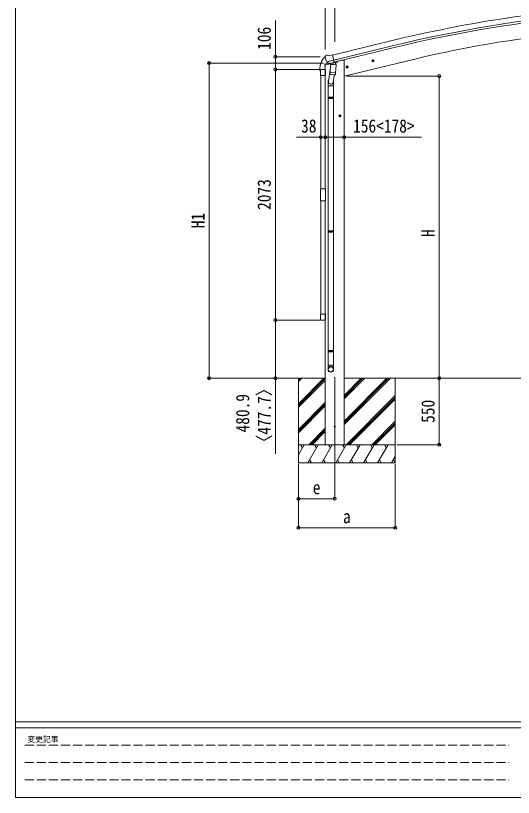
# Model space of a CAD drawing. Units: millimetres at full size, sheet at 1:25. Extents: x -6988 to 7066, y -4877 to 4823.
# Drawn here: x -6988 to -2873, y -4877 to 1589 of the extents above; entities that cross this region are included whole.
import ezdxf
from ezdxf.enums import TextEntityAlignment as Align

# ---------------------------------------------------------------- set-up
doc = ezdxf.new("R2010")
doc.units = ezdxf.units.MM
doc.header["$LTSCALE"] = 25
doc.header["$PDMODE"] = 32
doc.header["$PDSIZE"] = 25
doc.linetypes.add('DASHED3', pattern=[4, 3, -1])
for name, color, linetype, lineweight in [('0-0_0', 4, 'Continuous', 9), ('0-1_本体', 4, 'Continuous', 9), ('0-2_部品', 7, 'Continuous', 9), ('0-8_PARTS2', 2, 'Continuous', 9), ('0-A_寸法', 6, 'Continuous', 9), ('1-1_GLASS', 4, 'Continuous', 9), ('1-2_GLASS_SEAL', 7, 'Continuous', 9), ('1-A', 6, 'Continuous', 9), ('F-0_240', 7, 'Continuous', 9)]:
    doc.layers.add(name, color=color, linetype=linetype, lineweight=lineweight)
doc.styles.add('ＭＳ ゴシック', font='')
doc.styles.get('ＭＳ ゴシック').set_extended_font_data('MS Gothic')

msp = doc.modelspace()

# ---------------------------------------------------------------- linework, layer by layer
at = {"layer": '0-0_0', "color": 7}
for p, q in [((-5023.95, -1410.56), (-4427.62, -1410.56)), ((-4649.87, -1410.56), (-4649.87, -2110.56)), ((-4649.87, -1621.79), (-4438.64, -1410.56)), ((-4649.87, -1437.94), (-4622.49, -1410.56)), ((-4649.87, -1423.8), (-4636.63, -1410.56)), ((-4649.87, -1635.93), (-4427.62, -1413.68)), ((-4272.12, -1792.82), (-3889.85, -1410.56)), ((-4272.12, -1764.54), (-3918.14, -1410.56)), ((-4272.12, -1778.68), (-3904, -1410.56)), ((-4272.12, -1580.69), (-4101.99, -1410.56)), ((-4272.12, -1566.55), (-4116.13, -1410.56)), ((-4272.12, -1552.41), (-4130.27, -1410.56)), ((-4272.12, -1410.56), (-1493.58, -1410.56)), ((-3849.87, -1410.56), (-3849.87, -2110.56)), ((-4649.87, -1650.07), (-4427.62, -1427.83)), ((-4649.87, -1833.92), (-4427.62, -1611.67)), ((-4256.01, -1960.56), (-3849.87, -1554.42)), ((-4241.87, -1960.56), (-3849.87, -1568.56)), ((-4227.72, -1960.56), (-3849.87, -1582.71)), ((-4649.87, -1848.06), (-4427.62, -1625.81)), ((-4649.87, -1862.21), (-4427.62, -1639.96)), ((-4043.88, -1960.56), (-3849.87, -1766.55)), ((-4029.73, -1960.56), (-3849.87, -1780.7)), ((-4015.59, -1960.56), (-3849.87, -1794.84)), ((-4564.38, -1960.56), (-4427.62, -1823.8)), ((-4550.23, -1960.56), (-4427.62, -1837.95)), ((-4536.09, -1960.56), (-4427.62, -1852.09)), ((-3849.87, -1960.56), (-4649.87, -1960.56)), ((-4649.87, -2044.39), (-4601.47, -1960.56)), ((-4616.47, -1986.54), (-4631.47, -1960.56)), ((-4572.6, -2110.56), (-4486, -1960.56)), ((-4501, -1986.54), (-4516, -1960.56)), ((-4457.13, -2110.56), (-4370.53, -1960.56)), ((-4385.53, -1986.54), (-4400.53, -1960.56)), ((-4341.66, -2110.56), (-4255.06, -1960.56)), ((-4270.06, -1986.54), (-4285.06, -1960.56)), ((-4226.19, -2110.56), (-4139.59, -1960.56)), ((-4154.59, -1986.54), (-4169.59, -1960.56)), ((-4110.72, -2110.56), (-4024.12, -1960.56)), ((-4054.12, -1960.56), (-4039.12, -1986.54)), ((-3995.25, -2110.56), (-3908.65, -1960.56)), ((-3923.65, -1986.54), (-3938.65, -1960.56)), ((-3879.78, -2110.56), (-3849.87, -2058.75)), ((-4649.87, -2110.56), (-3849.87, -2110.56)), ((-4557.6, -2084.58), (-4542.6, -2110.56)), ((-4442.13, -2084.58), (-4427.13, -2110.56)), ((-4326.66, -2084.58), (-4311.66, -2110.56)), ((-4211.19, -2084.58), (-4196.19, -2110.56)), ((-4095.72, -2084.58), (-4080.72, -2110.56)), ((-3980.25, -2084.58), (-3965.25, -2110.56)), ((-3864.78, -2084.58), (-3849.78, -2110.56))]:
    msp.add_line(p, q, dxfattribs=at)
at = {"layer": '0-1_本体'}
for p, q in [((-4367.35, 1263.03), (-3884.47, 1380.51)), ((-4357.27, 1221.06), (-3874.26, 1338.53)), ((-4353.34, 1204.68), (-3870.28, 1322.17)), ((-4271.87, 1089.44), (-3686.19, 1230.05)), ((-4427.37, 1179.73), (-4427.37, 155.83)), ((-4271.87, 1219.44), (-4271.87, -1960.56)), ((-4296.37, 759.94), (-4316.37, 759.94)), ((-4306.37, 767.44), (-4312.87, 763.69)), ((-4312.87, 763.69), (-4312.87, 756.19)), ((-4312.87, 756.19), (-4306.37, 752.43)), ((-4306.37, 749.94), (-4306.37, 769.94)), ((-4299.87, 763.69), (-4306.37, 767.44)), ((-4427.37, 57.83), (-4427.37, -1960.56))]:
    msp.add_line(p, q, dxfattribs=at)
at = {"layer": '0-1_本体', "color": 6}
for p, q in [((-4840.22, 1249.33), (-4840.22, 1143.33)), ((-4840.22, -929.67), (-4840.22, 1143.33)), ((-4427.37, 583.38), (-4465.37, 583.38)), ((-3485.85, -1410.56), (-3485.85, -1960.56))]:
    msp.add_line(p, q, dxfattribs=at)
at = {"layer": '0-1_本体'}
for points in [[(-4271.87, 1219.44), (-4291.87, 1219.44), (-4325.38, 1211.39)], [(-4306.37, 752.43), (-4299.87, 756.19), (-4299.87, 763.69)]]:
    msp.add_lwpolyline(points, dxfattribs=at)
for radius in [8.5, 7.7, 6.5]:
    msp.add_circle((-4306.37, 759.94), radius, dxfattribs=at)
for centre, radius, start, end in [((-1271.89, -9361.37), 11054.98, 95.16866, 103.66973), ((-1271.89, -9361.37), 11011.82, 95.16974, 103.66973), ((-1271.89, -9361.37), 10994.98, 95.16974, 103.66973), ((-1481.84, -7951.76), 9442.71, 95.00001, 103.5)]:
    msp.add_arc(centre, radius, start, end, dxfattribs=at)
at = {"layer": '0-2_部品'}
for p, q in [((-4429.05, 1247.45), (-4428.78, 1246.3)), ((-4424.84, 1256.03), (-4428.69, 1249.73)), ((-4421.74, 1258.28), (-4408.56, 1261.44)), ((-4394, 1258.76), (-4407.26, 1261.46)), ((-4394, 1258.76), (-4368.07, 1264.99)), ((-4430.18, 1179.12), (-4387.48, 1189.37)), ((-4430.18, 1186.01), (-4430.18, 1179.12)), ((-4401.68, 1195.22), (-4427.88, 1188.93)), ((-4415, 1207.14), (-4357.49, 1220.95)), ((-4398.15, 1192.23), (-4414.53, 1206.73)), ((-4395.44, 1191.67), (-4387.92, 1193.47)), ((-4394.6, 1191.77), (-4393.07, 1192.14)), ((-4393.07, 1192.14), (-4356.37, 1200.95)), ((-4391.23, 1191.91), (-4391.29, 1191.17)), ((-4390.53, 1190.13), (-4364.72, 1183.69)), ((-4383.61, 1184.78), (-4388.29, 1117.95)), ((-4337.93, 1181.59), (-4383.61, 1184.78)), ((-4381.84, 1187.96), (-4382.07, 1184.68)), ((-4362.32, 1199.13), (-4363.34, 1184.52)), ((-4356.37, 1200.95), (-4354.84, 1201.32)), ((-4353.29, 1203.42), (-4352.34, 1203.36)), ((-4352.34, 1203.36), (-4339.03, 1188.04)), ((-4348.35, 1198.76), (-4329.46, 1203.3)), ((-4342.6, 1114.75), (-4337.93, 1181.59)), ((-4339.03, 1188.04), (-4339.47, 1181.7)), ((-4325.63, 1211.48), (-4325.63, 1208.16)), ((-4257.31, 1161.9), (-4237.86, 1166.57)), ((-4252.75, 1169.68), (-4254.88, 1162.48)), ((-4245.45, 1171.43), (-4252.75, 1169.68)), ((-4245.25, 1154.51), (-4249.92, 1173.96)), ((-4240.29, 1165.98), (-4245.45, 1171.43)), ((-4242.42, 1158.79), (-4240.29, 1165.98)), ((-4043.39, 1213.26), (-4023.94, 1217.92)), ((-4038.83, 1221.03), (-4040.96, 1213.84)), ((-4031.53, 1222.79), (-4038.83, 1221.03)), ((-4031.33, 1205.87), (-4036, 1225.31)), ((-4026.36, 1217.34), (-4031.53, 1222.79)), ((-4028.5, 1210.15), (-4026.36, 1217.34)), ((-4386.56, 1142.71), (-4402.47, 1046.54)), ((-4389.15, 1105.48), (-4388.27, 1117.95)), ((-4388.75, 1104.12), (-4388.75, 1104.12)), ((-4342.6, 1114.75), (-4388.29, 1117.95)), ((-4387.3, 1103.34), (-4345.61, 1100.43)), ((-4351.03, 1100.81), (-4361.77, 1037.22)), ((-4342.61, 1114.75), (-4343.5, 1102.06)), ((-4404.62, 1009.38), (-4404.62, 1043.73)), ((-4358.62, 1044.04), (-4358.62, 1009.38)), ((-4358.62, 1009.38), (-4404.62, 1009.38)), ((-4402.62, 1009.38), (-4402.62, 915.38)), ((-4360.62, 1009.38), (-4360.62, 915.38)), ((-4404.62, 913.38), (-4403.62, 915.38)), ((-4358.62, 913.38), (-4404.62, 913.38)), ((-4358.62, 905.38), (-4404.62, 905.38)), ((-4359.62, 915.38), (-4403.62, 915.38)), ((-4358.62, 913.38), (-4359.62, 915.38)), ((-4358.62, 905.38), (-4359.62, 903.38)), ((-4358.62, 913.38), (-4358.62, 905.38)), ((-4359.62, 903.38), (-4403.62, 903.38)), ((-4402.62, 903.38), (-4402.62, -190.81)), ((-4360.62, 903.38), (-4360.62, -190.81)), ((-4296.12, 759.32), (-4316.12, 759.32)), ((-4306.12, 766.82), (-4312.62, 763.07)), ((-4312.62, 763.07), (-4312.62, 755.57)), ((-4312.62, 755.57), (-4306.12, 751.81)), ((-4306.12, 749.32), (-4306.12, 769.32)), ((-4299.62, 763.07), (-4306.12, 766.82)), ((-4404.62, -192.81), (-4403.62, -190.81)), ((-4358.62, -192.81), (-4404.62, -192.81)), ((-4359.62, -190.81), (-4403.62, -190.81)), ((-4358.62, -192.81), (-4359.62, -190.81)), ((-4358.62, -192.81), (-4358.62, -200.81)), ((-4358.62, -200.81), (-4404.62, -200.81)), ((-4359.62, -202.81), (-4403.62, -202.81)), ((-4402.62, -202.81), (-4402.62, -1180.99)), ((-4360.62, -202.81), (-4360.62, -1180.99)), ((-4358.62, -200.81), (-4359.62, -202.81)), ((-4404.62, -1182.99), (-4403.62, -1180.99)), ((-4358.62, -1182.99), (-4404.62, -1182.99)), ((-4358.62, -1190.99), (-4404.62, -1190.99)), ((-4359.62, -1180.99), (-4403.62, -1180.99)), ((-4359.62, -1192.99), (-4403.62, -1192.99)), ((-4402.62, -1192.99), (-4402.62, -1302.99)), ((-4360.62, -1192.99), (-4360.62, -1302.99)), ((-4358.62, -1182.99), (-4359.62, -1180.99)), ((-4358.62, -1190.99), (-4359.62, -1192.99)), ((-4358.62, -1182.99), (-4358.62, -1190.99)), ((-4404.62, -1337.14), (-4404.62, -1302.99)), ((-4358.62, -1302.99), (-4404.62, -1302.99)), ((-4358.62, -1337.14), (-4358.62, -1302.99))]:
    msp.add_line(p, q, dxfattribs=at)
for points in [[(-4362.64, 1199.54), (-4352.91, 1201.88), (-4368.07, 1264.99)], [(-4415.27, 1207.72), (-4414.69, 1206.88), (-4414.53, 1206.73)], [(-4362.64, 1199.54), (-4362.87, 1199.39), (-4387.64, 1193.44), (-4387.92, 1193.47)], [(-4040.96, 1213.84), (-4035.79, 1208.39), (-4028.5, 1210.15)], [(-4254.88, 1162.48), (-4249.72, 1157.04), (-4242.42, 1158.79)], [(-4404.62, 913.38), (-4404.62, 905.38), (-4403.62, 903.38)], [(-4306.12, 751.81), (-4299.62, 755.57), (-4299.62, 763.07)], [(-4404.62, -192.81), (-4404.62, -200.81), (-4403.62, -202.81)], [(-4404.62, -1182.99), (-4404.62, -1190.99), (-4403.62, -1192.99)]]:
    msp.add_lwpolyline(points, dxfattribs=at)
for centre, radius in [((-4247.58, 1164.23), 8.5), ((-4247.58, 1164.23), 7.7), ((-4247.58, 1164.23), 6.5), ((-4033.66, 1215.59), 8.5), ((-4033.66, 1215.59), 7.7), ((-4033.66, 1215.59), 6.5), ((-4306.12, 759.32), 8.5), ((-4306.12, 759.32), 7.7), ((-4306.12, 759.32), 6.5)]:
    msp.add_circle(centre, radius, dxfattribs=at)
at = {"layer": '0-2_部品', "color": 4}
msp.add_circle((-4349.62, -1810.56), 4.5, dxfattribs=at)
at = {"layer": '0-2_部品'}
for centre, radius, start, end in [((-4231.97, 1293.55), 202.4, 193.5, 205.09125), ((-4420.57, 1253.41), 5, 103.5, 148.5), ((-4407.86, 1258.52), 3, 78.5, 103.5), ((-4427.18, 1186.01), 3, 103.5, 180), ((-4394.72, 1192.26), 0.5, 248.23754, 283.5), ((-4391.73, 1191.95), 0.5, 356, 103.5), ((-4390.29, 1191.1), 1, 176, 256), ((-4364.36, 1184.67), 1.03, 250.03897, 351.96569), ((-4361.72, 1199.05), 0.604, 100.59842, 172.20595), ((-4354.96, 1201.81), 0.5, 283.5, 318.76246), ((-4330.63, 1208.16), 5, 283.5, 0), ((-4387.21, 1105.31), 1.95, 175.04017, 217.47766), ((-4387.16, 1105.34), 2, 217.40962, 266), ((-4345.47, 1102.42), 2, 266, 349.46843), ((-4374.62, 1043.73), 30, 177.45142, 180)]:
    msp.add_arc(centre, radius, start, end, dxfattribs=at)
for centre, major_axis, ratio, start_param, end_param in [((-4426.13, 1248.16), (-1.57, -2.57), 0.99628, 4.712389, 5.4996506), ((-4396.16, 1194.49), (-0.73, -2.92), 0.997631, 5.8041905, 6.6006116), ((-4396.1, 1194.72), (2.63, 3.16), 0.650902, 4.0958226, 4.1686332), ((-4396.14, 1194.59), (-0.73, -2.92), 0.997631, 0.3902369, 0.4789948), ((-4381.62, 1044.04), (23, 0), 0.996195, 2.5560258, 6.5663028), ((-4381.62, 1044.04), (21, 0), 0.996195, 2.9349147, 5.9512394), ((-4381.62, -1335.39), (-23, 0), 0.996195, 3.1415927, 6.2831853), ((-4381.62, -1337.14), (-23, 0), 0.996195, 3.1415927, 6.2831853), ((-4381.62, -1337.14), (0, -23.43), 0.981806, 4.712389, 7.8539816)]:
    msp.add_ellipse(centre, major_axis=major_axis, ratio=ratio, start_param=start_param, end_param=end_param, dxfattribs=at)
msp.add_ellipse((-4381.62, -1337.14), major_axis=(21, 0), ratio=0.996195, dxfattribs=at)
at = {"layer": '0-8_PARTS2'}
msp.add_line((-4349.62, -1401.35), (-4349.62, -2160.56), dxfattribs=at)
at = {"layer": '0-A_寸法'}
for p, q in [((-4427.62, 1921.18), (-4427.62, 1308.95)), ((-4349.62, 1921.18), (-4349.62, 1373.32)), ((-5388.19, 1195.84), (-4443.11, 1195.84)), ((-5388.19, -1410.56), (-5388.19, 1195.84)), ((-4271.62, 583.38), (-4427.62, 583.38)), ((-4271.62, 583.38), (-3630.89, 583.38)), ((-5388.19, -1410.56), (-4660.08, -1410.56)), ((-4649.87, -2646.93), (-4649.87, -2117.98)), ((-4649.87, -2406.95), (-4649.87, -2117.98)), ((-4349.62, -2406.95), (-4349.62, -2117.98)), ((-3849.87, -2646.93), (-3849.87, -2117.98)), ((-4349.62, -2406.95), (-4649.87, -2406.95)), ((-4649.87, -2646.93), (-3849.87, -2646.93))]:
    msp.add_line(p, q, dxfattribs=at)
for p in [(-5388.19, 1195.84), (-4427.62, 583.38), (-4271.62, 583.38), (-5388.19, -1410.56), (-4840.22, -1410.56), (-4649.87, -2406.95), (-4349.62, -2406.95), (-4649.87, -2646.93), (-3849.87, -2646.93)]:
    msp.add_point(p, dxfattribs=at)
at = {"layer": '1-1_GLASS'}
for p, q in [((-4465.62, 1094.83), (-4465.62, 155.83)), ((-4427.62, 1094.83), (-4427.62, 155.83)), ((-4465.62, 57.83), (-4465.62, -881.17)), ((-4427.62, 57.83), (-4427.62, -881.17))]:
    msp.add_line(p, q, dxfattribs=at)
at = {"layer": '1-2_GLASS_SEAL'}
for p, q in [((-4474.12, 1143.32), (-4474.12, 1131.56)), ((-4473.62, 1131.06), (-4467.36, 1131.06)), ((-4466.86, 1138.32), (-4466.86, 1131.56)), ((-4466.62, 1094.83), (-4466.62, 1138.53)), ((-4461.12, 1144.03), (-4432.12, 1144.03)), ((-4460.86, 1144.32), (-4427.62, 1144.32)), ((-4426.62, 1138.53), (-4426.62, 1094.83)), ((-4426.62, 1094.83), (-4466.62, 1094.83)), ((-4466.62, -881.17), (-4466.62, -924.87)), ((-4461.12, -930.37), (-4432.12, -930.37))]:
    msp.add_line(p, q, dxfattribs=at)
msp.add_lwpolyline([(-4466.62, 155.83), (-4426.62, 155.83), (-4426.62, 57.83), (-4466.62, 57.83)], close=True, dxfattribs=at)
msp.add_lwpolyline([(-4426.62, -924.87), (-4426.62, -881.17), (-4466.62, -881.17)], dxfattribs=at)
for centre, radius, start, end in [((-4321.86, 1143.32), 152.26, 135.14293, 180), ((-4425.38, 1245.34), 6.95, 105.94697, 129.45641), ((-4473.62, 1131.56), 0.5, 180, 270), ((-4467.36, 1131.56), 0.5, 270, 0), ((-4460.86, 1138.32), 6, 90, 180), ((-4461.12, 1138.53), 5.5, 90, 180), ((-4432.12, 1138.53), 5.5, 0, 90), ((-4461.12, -924.87), 5.5, 180, 270), ((-4432.12, -924.87), 5.5, 270, 0)]:
    msp.add_arc(centre, radius, start, end, dxfattribs=at)
at = {"layer": '1-A'}
for p, q in [((-4840.22, 1249.33), (-4840.22, 1549.33)), ((-4840.22, 1249.33), (-4469.64, 1249.33)), ((-4840.22, 1143.33), (-4469.64, 1143.33)), ((-3485.85, 1089.44), (-4248.61, 1089.44)), ((-3485.85, -1410.56), (-3485.85, 1089.44)), ((-4465.37, 583.38), (-4665.37, 583.38)), ((-4840.22, -929.67), (-4469.64, -929.67)), ((-4840.22, -929.67), (-4469.64, -929.67)), ((-4840.22, -1410.56), (-4840.22, -929.67)), ((-4840.22, -1410.56), (-4840.22, -2036.68)), ((-3485.85, -1410.56), (-3835.22, -1410.56)), ((-3485.85, -1960.56), (-3835.22, -1960.56))]:
    msp.add_line(p, q, dxfattribs=at)
for p in [(-4840.22, 1249.33), (-4840.22, 1143.33), (-3485.85, 1089.44), (-4465.37, 583.38), (-4427.37, 583.38), (-4840.22, -929.67), (-4840.22, -1410.56), (-3485.85, -1410.56), (-3485.85, -1960.56)]:
    msp.add_point(p, dxfattribs=at)
at = {"layer": 'F-0_240', "color": 5}
for p, q in [((-6987.88, 4822.79), (-6987.88, -4877.21)), ((-6987.88, -4252.21), (6712.12, -4252.21)), ((-6987.88, -4302.21), (4489.82, -4302.21)), ((-6987.88, -4877.21), (6712.12, -4877.21))]:
    msp.add_line(p, q, dxfattribs=at)
at = {"layer": 'F-0_240', "color": 4, "linetype": 'DASHED3'}
for p, q in [((-6912.88, -4445.96), (-2910.18, -4445.96)), ((-6912.88, -4589.71), (-2910.18, -4589.71)), ((-6912.88, -4733.46), (-2910.18, -4733.46))]:
    msp.add_line(p, q, dxfattribs=at)

# ---------------------------------------------------------------- texts
at = {"layer": '0-A_寸法', "color": 7, "style": 'ＭＳ ゴシック', "width": 0.85}
for s, p in [('156<178>', (-4197.67, 588.38)), ('e', (-4531.12, -2401.95)), ('a', (-4281.12, -2641.93))]:
    msp.add_text(s, height=110, dxfattribs=at).set_placement(p, align=Align.BOTTOM_LEFT)
msp.add_text('H1', height=110, rotation=90, dxfattribs=at).set_placement((-5393.19, -169.86), align=Align.BOTTOM_LEFT)
at = {"layer": '1-A', "color": 7, "style": 'ＭＳ ゴシック', "width": 0.85}
for s, p in [('106', (-4845.22, 1305.58)), ('2073', (-4845.22, -18.17)), ('H', (-3490.85, -241.81)), ('480.9', (-5023.65, -1858.69)), ('〈477.7〉', (-4845.22, -2004.87)), ('550', (-3490.85, -1779.31))]:
    msp.add_text(s, height=110, rotation=90, dxfattribs=at).set_placement(p, align=Align.BOTTOM_LEFT)
msp.add_text('38', height=110, dxfattribs=at).set_placement((-4627.87, 588.38), align=Align.BOTTOM_LEFT)
at = {"layer": 'F-0_240', "style": 'ＭＳ ゴシック'}
msp.add_text('変更記事', height=45.82, dxfattribs=at).set_placement((-6890.19, -4433.46), align=Align.BOTTOM_LEFT)

doc.saveas('drawing.dxf')
